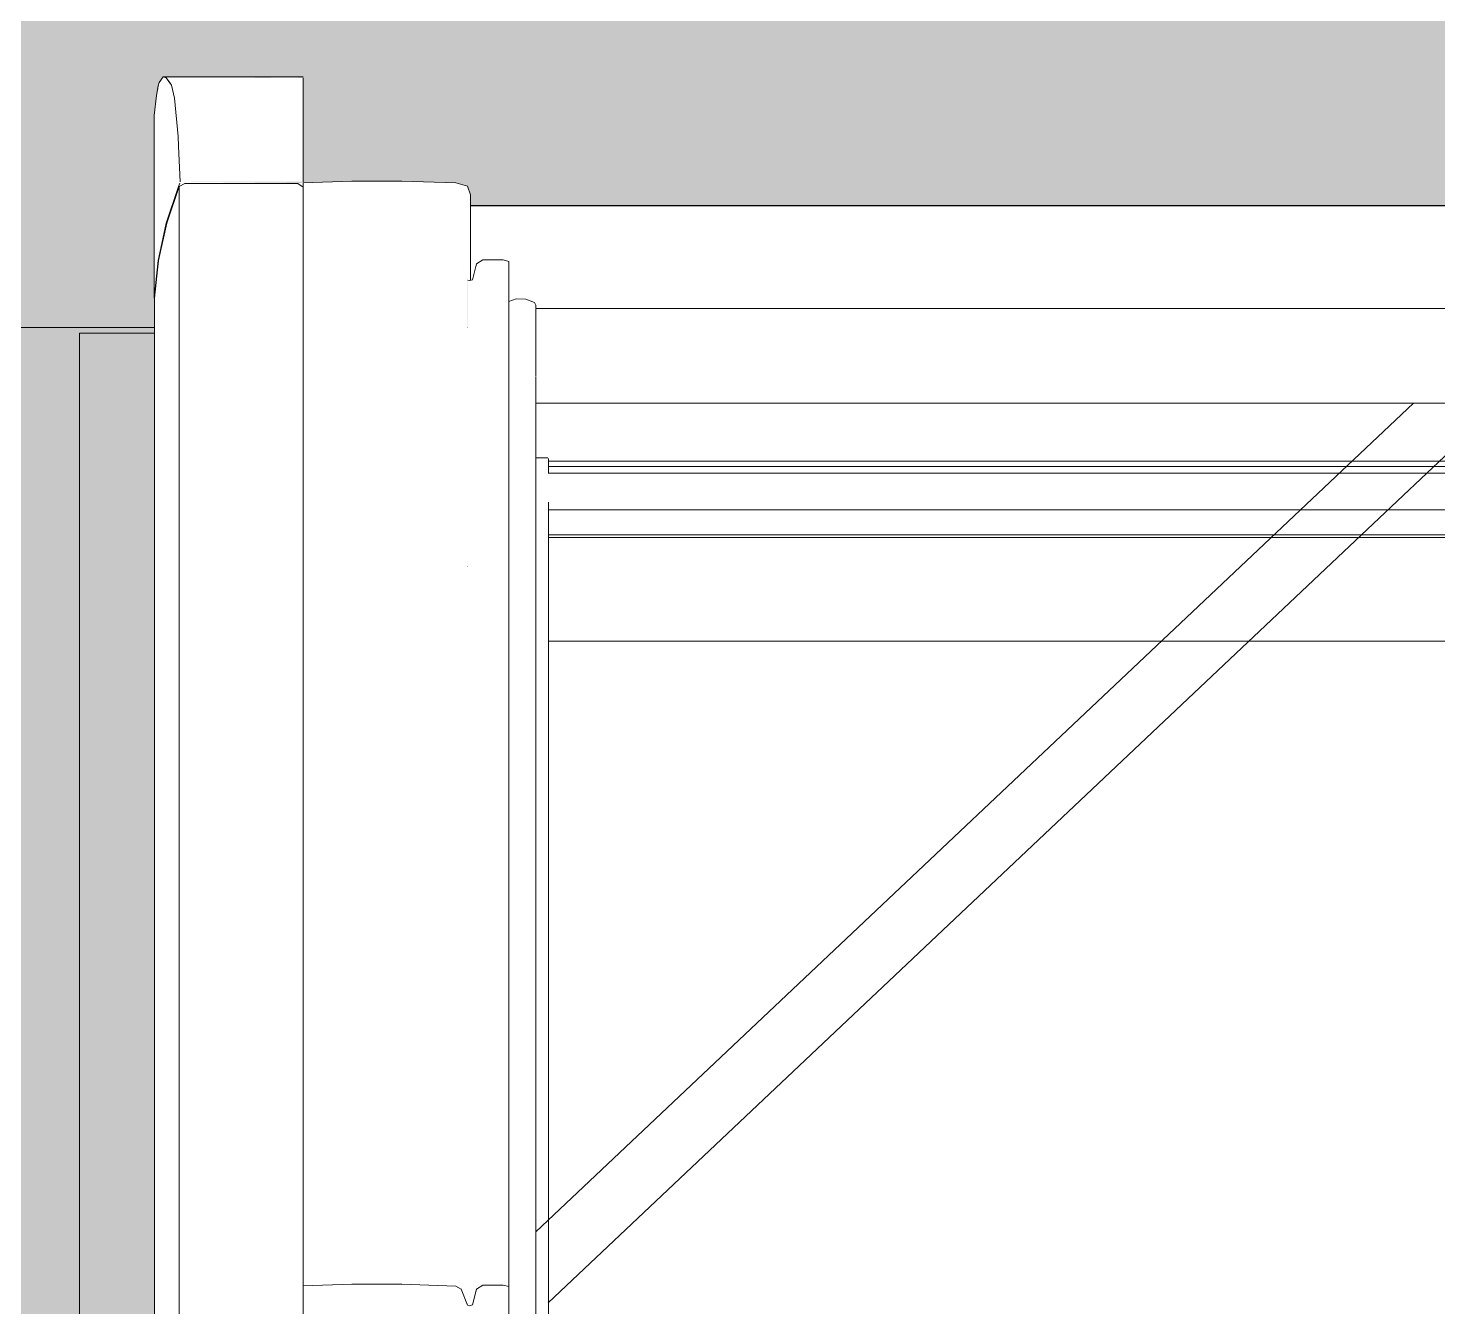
# Model space of a CAD drawing. Header units: metres. Extents: x -3 to 171, y -23 to 41.
# Drawn here: x 3.7502 to 4.2089, y -2.5162 to -2.1001 of the extents above; entities that cross this region are included whole.
import ezdxf

# ---------------------------------------------------------------- set-up
doc = ezdxf.new("R2010")
doc.units = ezdxf.units.M
doc.header["$MEASUREMENT"] = 0
doc.set_wipeout_variables(frame=1)
doc.linetypes.add('Punkt 1_1', pattern=[0.075, 0.025, -0.05])
doc.linetypes.add('Wipeout_Contour', pattern=[1, 0, -1])
for name, color, linetype in [('6._Dach PP STG1_1_325 Dachfenster', 7, 'Continuous'), ('6._Dach PP STG1_1_330 Dachaufbau', 7, 'Continuous'), ('6._Dach PP STG1_1_950 Polierplan Bemaßung', 7, 'Continuous')]:
    doc.layers.add(name, color=color, linetype=linetype)

msp = doc.modelspace()

# ---------------------------------------------------------------- linework, layer by layer
at = {"layer": '6._Dach PP STG1_1_325 Dachfenster', "color": 7, "linetype": 'Continuous', "lineweight": 13, "ltscale": 1000, "true_color": 0xf4f4f4, "flags": 128}
for points in [[(3.76685, -2.19932), (3.79135, -2.19932)], [(3.76685, -4.55782), (3.76685, -2.19932)], [(4.51415, -2.31926), (3.91955, -2.31926)], [(3.91955, -2.3636), (4.51415, -2.3636)]]:
    msp.add_lwpolyline(points, dxfattribs=at)
at = {"layer": '6._Dach PP STG1_1_950 Polierplan Bemaßung', "color": 3, "linetype": 'Punkt 1_1', "lineweight": 0, "ltscale": 1000}
msp.add_line((2.05285, -2.1975), (22.9775, -2.1975), dxfattribs=at)

# ---------------------------------------------------------------- next in the draw order: wipeouts: each hides what was drawn before it
at = {"color": 254, "linetype": 'Wipeout_Contour', "lineweight": 0, "ltscale": 20.895429}
msp.add_wipeout([(3.805, -2.1975), (3.805, -2.22224), (5.505, -2.22224), (5.505, -2.1975)], dxfattribs=at).dxf.layer = '6._Dach PP STG1_1_330 Dachaufbau'

# ---------------------------------------------------------------- next in the draw order: hatches: boundary and pattern name
at = {"layer": '6._Dach PP STG1_1_330 Dachaufbau', "linetype": 'Continuous', "lineweight": 0, "true_color": 0x000000}
h = msp.add_hatch(color=18, dxfattribs=at)
h.paths.add_polyline_path([(3.445, -0.4), (3.755, -0.4), (3.755, 0.07), (2.8, 0.07), (2.8, -0.77152), (1.05, -0.77152), (1.05, 0.07), (-0.00106, 0.07), (0.01606, -4.6), (6.325, -4.6), (6.325, -0.82361), (3.445, -0.82361)])
h.paths.add_polyline_path([(3.805, -2.1975), (5.505, -2.1975), (5.505, -3.79873), (3.805, -3.79873)], flags=0)
h.paths.add_polyline_path([(1.075, -3.79873), (1.075, -2.1975), (2.775, -2.1975), (2.775, -3.79873)], flags=0)

# ---------------------------------------------------------------- next in the draw order: linework, layer by layer
at = {"layer": '6._Dach PP STG1_1_330 Dachaufbau', "color": 7, "linetype": 'Continuous', "lineweight": 18, "ltscale": 1000, "flags": 128}
msp.add_lwpolyline([(5.505, -2.1975), (3.805, -2.1975)], dxfattribs=at)

# ---------------------------------------------------------------- next in the draw order: wipeouts: each hides what was drawn before it
at = {"color": 254, "linetype": 'Wipeout_Contour', "lineweight": 0, "ltscale": 21.564677}
msp.add_wipeout([(3.79192, -2.12203), (3.79115, -2.12852), (3.79115, -2.18793), (3.79245, -2.17569), (3.79245, -2.11886)], dxfattribs=at).dxf.layer = '6._Dach PP STG1_1_325 Dachfenster'
at = {"color": 254, "linetype": 'Wipeout_Contour', "lineweight": 0, "ltscale": 13.829748}
msp.add_wipeout([(3.79915, -2.13852), (3.79915, -2.15157), (3.79958, -2.15046)], dxfattribs=at).dxf.layer = '6._Dach PP STG1_1_325 Dachfenster'
at = {"color": 254, "linetype": 'Wipeout_Contour', "lineweight": 0, "ltscale": 19.185869}
msp.add_wipeout([(3.91535, -2.19156), (3.91535, -2.20216), (4.51835, -2.20216), (4.51835, -2.19156)], dxfattribs=at).dxf.layer = '6._Dach PP STG1_1_325 Dachfenster'
at = {"color": 254, "linetype": 'Wipeout_Contour', "lineweight": 0, "ltscale": 28.762196}
msp.add_wipeout([(3.91535, -2.2132), (3.91545, -2.21425), (4.51825, -2.21425), (4.51825, -2.21347), (4.51835, -2.21235), (3.91535, -2.21235)], dxfattribs=at).dxf.layer = '6._Dach PP STG1_1_325 Dachfenster'
at = {"color": 254, "linetype": 'Wipeout_Contour', "lineweight": 0, "ltscale": 18.708156}
msp.add_wipeout([(3.85555, -2.50891), (3.83965, -2.50942), (3.83965, -2.69331), (3.85555, -2.69331)], dxfattribs=at).dxf.layer = '6._Dach PP STG1_1_325 Dachfenster'
at = {"color": 254, "linetype": 'Wipeout_Contour', "lineweight": 0, "ltscale": 18.871297}
msp.add_wipeout([(3.89115, -2.51053), (3.89115, -2.69331), (3.89315, -2.69331), (3.89315, -2.51569)], dxfattribs=at).dxf.layer = '6._Dach PP STG1_1_325 Dachfenster'
at = {"color": 254, "linetype": 'Wipeout_Contour', "lineweight": 0, "ltscale": 20.995617}
msp.add_wipeout([(3.805, -2.2576), (3.805, -2.27528), (5.505, -2.27528), (5.505, -2.2576)], dxfattribs=at).dxf.layer = '6._Dach PP STG1_1_330 Dachaufbau'

# ---------------------------------------------------------------- next in the draw order: linework, layer by layer
at = {"layer": '6._Dach PP STG1_1_330 Dachaufbau', "color": 7, "linetype": 'Continuous', "lineweight": 18, "ltscale": 1000, "flags": 128}
msp.add_lwpolyline([(3.805, -2.27528), (5.505, -2.27528)], dxfattribs=at)

# ---------------------------------------------------------------- next in the draw order: wipeouts: each hides what was drawn before it
at = {"color": 254, "linetype": 'Wipeout_Contour', "lineweight": 0, "ltscale": 25.913303}
msp.add_wipeout([(3.79285, -2.11774), (3.79245, -2.11886), (3.79245, -2.17569), (3.79515, -2.16352), (3.79515, -2.11619), (3.79416, -2.11589)], dxfattribs=at).dxf.layer = '6._Dach PP STG1_1_325 Dachfenster'
at = {"color": 254, "linetype": 'Wipeout_Contour', "lineweight": 0, "ltscale": 19.199157}
msp.add_wipeout([(3.91535, -2.20648), (4.51835, -2.20648), (4.51835, -2.20216), (3.91535, -2.20216)], dxfattribs=at).dxf.layer = '6._Dach PP STG1_1_325 Dachfenster'
at = {"color": 254, "linetype": 'Wipeout_Contour', "lineweight": 0, "ltscale": 19.21831}
msp.add_wipeout([(3.91545, -2.21425), (3.91545, -2.21531), (4.51825, -2.21531), (4.51825, -2.21425)], dxfattribs=at).dxf.layer = '6._Dach PP STG1_1_325 Dachfenster'
at = {"color": 254, "linetype": 'Wipeout_Contour', "lineweight": 0, "ltscale": 18.81731}
msp.add_wipeout([(3.88935, -2.50947), (3.87175, -2.50891), (3.87175, -2.69331), (3.88935, -2.69331)], dxfattribs=at).dxf.layer = '6._Dach PP STG1_1_325 Dachfenster'
at = {"color": 254, "linetype": 'Wipeout_Contour', "lineweight": 0, "ltscale": 18.866717}
msp.add_wipeout([(3.89395, -2.51591), (3.89395, -2.69331), (3.89475, -2.69331), (3.89475, -2.51562)], dxfattribs=at).dxf.layer = '6._Dach PP STG1_1_325 Dachfenster'
at = {"color": 254, "linetype": 'Wipeout_Contour', "lineweight": 0, "ltscale": 20.949564}
msp.add_wipeout([(3.805, -2.22224), (3.805, -2.2576), (5.505, -2.2576), (5.505, -2.22224)], dxfattribs=at).dxf.layer = '6._Dach PP STG1_1_330 Dachaufbau'

# ---------------------------------------------------------------- next in the draw order: linework, layer by layer
at = {"layer": '6._Dach PP STG1_1_330 Dachaufbau', "color": 7, "linetype": 'Continuous', "lineweight": 18, "ltscale": 1000, "flags": 128}
msp.add_lwpolyline([(3.805, -2.1975), (3.805, -3.79873)], dxfattribs=at)

# ---------------------------------------------------------------- next in the draw order: wipeouts: each hides what was drawn before it
at = {"color": 254, "linetype": 'Wipeout_Contour', "lineweight": 0, "ltscale": 34.315709}
msp.add_wipeout([(3.79515, -2.11619), (3.79515, -2.16352), (3.79915, -2.15157), (3.79915, -2.13852), (3.79903, -2.13533), (3.79782, -2.1228), (3.79686, -2.11859), (3.79545, -2.11624)], dxfattribs=at).dxf.layer = '6._Dach PP STG1_1_325 Dachfenster'
at = {"color": 254, "linetype": 'Wipeout_Contour', "lineweight": 0, "ltscale": 19.207881}
msp.add_wipeout([(3.91535, -2.20648), (3.91535, -2.2115), (4.51835, -2.2115), (4.51835, -2.20648)], dxfattribs=at).dxf.layer = '6._Dach PP STG1_1_325 Dachfenster'
at = {"color": 254, "linetype": 'Wipeout_Contour', "lineweight": 0, "ltscale": 19.219854}
msp.add_wipeout([(3.91545, -2.21531), (3.91545, -2.21595), (4.51825, -2.21595), (4.51825, -2.21531)], dxfattribs=at).dxf.layer = '6._Dach PP STG1_1_325 Dachfenster'
at = {"color": 254, "linetype": 'Wipeout_Contour', "lineweight": 0, "ltscale": 19.229514}
msp.add_wipeout([(3.91545, -2.21934), (3.91545, -2.2221), (4.51825, -2.2221), (4.51825, -2.21934)], dxfattribs=at).dxf.layer = '6._Dach PP STG1_1_325 Dachfenster'
at = {"color": 254, "linetype": 'Wipeout_Contour', "lineweight": 0, "ltscale": 18.759559}
msp.add_wipeout([(3.85555, -2.50891), (3.85555, -2.69331), (3.87175, -2.69331), (3.87175, -2.50891)], dxfattribs=at).dxf.layer = '6._Dach PP STG1_1_325 Dachfenster'
at = {"color": 254, "linetype": 'Wipeout_Contour', "lineweight": 0, "ltscale": 18.84999}
msp.add_wipeout([(3.88935, -2.50947), (3.88935, -2.69331), (3.89115, -2.69331), (3.89115, -2.51053)], dxfattribs=at).dxf.layer = '6._Dach PP STG1_1_325 Dachfenster'

# ---------------------------------------------------------------- next in the draw order: wipeouts: each hides what was drawn before it
at = {"color": 254, "linetype": 'Wipeout_Contour', "lineweight": 0, "ltscale": 13.763898}
msp.add_wipeout([(3.79416, -2.11589), (3.79515, -2.11619), (3.83965, -2.11624)], dxfattribs=at).dxf.layer = '6._Dach PP STG1_1_325 Dachfenster'
at = {"color": 254, "linetype": 'Wipeout_Contour', "lineweight": 0, "ltscale": 17.571061}
msp.add_wipeout([(3.79686, -2.11859), (3.79782, -2.1228), (3.83965, -2.1228), (3.83965, -2.11859)], dxfattribs=at).dxf.layer = '6._Dach PP STG1_1_325 Dachfenster'
at = {"color": 254, "linetype": 'Wipeout_Contour', "lineweight": 0, "ltscale": 18.170829}
msp.add_wipeout([(3.83965, -2.50942), (3.85555, -2.50891), (3.85555, -2.17519), (3.83965, -2.1757)], dxfattribs=at).dxf.layer = '6._Dach PP STG1_1_325 Dachfenster'
at = {"color": 254, "linetype": 'Wipeout_Contour', "lineweight": 0, "ltscale": 19.212986}
msp.add_wipeout([(3.91535, -2.2115), (3.91535, -2.21235), (4.51835, -2.21235), (4.51835, -2.2115)], dxfattribs=at).dxf.layer = '6._Dach PP STG1_1_325 Dachfenster'
at = {"color": 254, "linetype": 'Wipeout_Contour', "lineweight": 0, "ltscale": 19.224429}
msp.add_wipeout([(3.91545, -2.21934), (4.51825, -2.21934), (4.51825, -2.21666), (3.91545, -2.21666)], dxfattribs=at).dxf.layer = '6._Dach PP STG1_1_325 Dachfenster'
at = {"color": 254, "linetype": 'Wipeout_Contour', "lineweight": 0, "ltscale": 14.860203}
msp.add_wipeout([(3.91545, -2.22217), (4.51825, -2.22217), (3.91545, -2.2221)], dxfattribs=at).dxf.layer = '6._Dach PP STG1_1_325 Dachfenster'
at = {"color": 254, "linetype": 'Wipeout_Contour', "lineweight": 0, "ltscale": 18.864058}
msp.add_wipeout([(3.89315, -2.51569), (3.89315, -2.69331), (3.89395, -2.69331), (3.89395, -2.51591)], dxfattribs=at).dxf.layer = '6._Dach PP STG1_1_325 Dachfenster'

# ---------------------------------------------------------------- next in the draw order: wipeouts: each hides what was drawn before it
at = {"color": 254, "linetype": 'Wipeout_Contour', "lineweight": 0, "ltscale": 17.554641}
msp.add_wipeout([(3.83965, -2.11624), (3.79545, -2.11624), (3.79686, -2.11859), (3.83965, -2.11859)], dxfattribs=at).dxf.layer = '6._Dach PP STG1_1_325 Dachfenster'
at = {"color": 254, "linetype": 'Wipeout_Contour', "lineweight": 0, "ltscale": 17.584329}
msp.add_wipeout([(3.79782, -2.1228), (3.79903, -2.13533), (3.83965, -2.13533), (3.83965, -2.1228)], dxfattribs=at).dxf.layer = '6._Dach PP STG1_1_325 Dachfenster'
at = {"color": 254, "linetype": 'Wipeout_Contour', "lineweight": 0, "ltscale": 19.221111}
msp.add_wipeout([(3.91545, -2.21595), (3.91545, -2.21666), (4.51825, -2.21666), (4.51825, -2.21595)], dxfattribs=at).dxf.layer = '6._Dach PP STG1_1_325 Dachfenster'
at = {"color": 254, "linetype": 'Wipeout_Contour', "lineweight": 0, "ltscale": 18.879069}
msp.add_wipeout([(3.89475, -2.51562), (3.89475, -2.69331), (3.89605, -2.69331), (3.89605, -2.51046)], dxfattribs=at).dxf.layer = '6._Dach PP STG1_1_325 Dachfenster'

# ---------------------------------------------------------------- next in the draw order: linework, layer by layer
at = {"layer": '6._Dach PP STG1_1_325 Dachfenster', "color": 7, "linetype": 'Continuous', "lineweight": 13, "ltscale": 1000, "flags": 128}
msp.add_lwpolyline([(3.79416, -2.11589), (3.83965, -2.11589)], dxfattribs=at)

# ---------------------------------------------------------------- next in the draw order: wipeouts: each hides what was drawn before it
at = {"color": 254, "linetype": 'Wipeout_Contour', "lineweight": 0, "ltscale": 18.328119}
msp.add_wipeout([(3.89315, -2.18197), (3.89115, -2.17681), (3.89115, -2.51053), (3.89315, -2.51569)], dxfattribs=at).dxf.layer = '6._Dach PP STG1_1_325 Dachfenster'
at = {"color": 254, "linetype": 'Wipeout_Contour', "lineweight": 0, "ltscale": 18.872382}
msp.add_wipeout([(3.89605, -2.51046), (3.89605, -2.69331), (3.89815, -2.69331), (3.89815, -2.50919)], dxfattribs=at).dxf.layer = '6._Dach PP STG1_1_325 Dachfenster'

# ---------------------------------------------------------------- next in the draw order: wipeouts: each hides what was drawn before it
at = {"color": 254, "linetype": 'Wipeout_Contour', "lineweight": 0, "ltscale": 18.283016}
msp.add_wipeout([(3.87175, -2.17519), (3.87175, -2.50891), (3.88935, -2.50947), (3.88935, -2.17575)], dxfattribs=at).dxf.layer = '6._Dach PP STG1_1_325 Dachfenster'
at = {"color": 254, "linetype": 'Wipeout_Contour', "lineweight": 0, "ltscale": 18.341653}
msp.add_wipeout([(3.89395, -2.18222), (3.89395, -2.51591), (3.89475, -2.51562), (3.89475, -2.18194)], dxfattribs=at).dxf.layer = '6._Dach PP STG1_1_325 Dachfenster'
at = {"color": 254, "linetype": 'Wipeout_Contour', "lineweight": 0, "ltscale": 18.883601}
msp.add_wipeout([(3.89815, -2.50919), (3.89815, -2.69331), (3.90475, -2.69331), (3.90475, -2.50919)], dxfattribs=at).dxf.layer = '6._Dach PP STG1_1_325 Dachfenster'

# ---------------------------------------------------------------- next in the draw order: wipeouts: each hides what was drawn before it
at = {"color": 254, "linetype": 'Wipeout_Contour', "lineweight": 0, "ltscale": 18.225092}
msp.add_wipeout([(3.85555, -2.17519), (3.85555, -2.50891), (3.87175, -2.50891), (3.87175, -2.17519)], dxfattribs=at).dxf.layer = '6._Dach PP STG1_1_325 Dachfenster'
at = {"color": 254, "linetype": 'Wipeout_Contour', "lineweight": 0, "ltscale": 18.31599}
msp.add_wipeout([(3.88935, -2.50947), (3.89115, -2.51053), (3.89115, -2.17681), (3.88935, -2.17575)], dxfattribs=at).dxf.layer = '6._Dach PP STG1_1_325 Dachfenster'
at = {"color": 254, "linetype": 'Wipeout_Contour', "lineweight": 0, "ltscale": 18.898848}
msp.add_wipeout([(3.90475, -2.50919), (3.90475, -2.69331), (3.90665, -2.69331), (3.90665, -2.50968)], dxfattribs=at).dxf.layer = '6._Dach PP STG1_1_325 Dachfenster'

# ---------------------------------------------------------------- next in the draw order: wipeouts: each hides what was drawn before it
at = {"color": 254, "linetype": 'Wipeout_Contour', "lineweight": 0, "ltscale": 17.767024}
msp.add_wipeout([(3.83965, -2.15039), (3.83965, -2.1757), (3.85555, -2.17519), (3.85555, -2.14987)], dxfattribs=at).dxf.layer = '6._Dach PP STG1_1_325 Dachfenster'
at = {"color": 254, "linetype": 'Wipeout_Contour', "lineweight": 0, "ltscale": 18.222818}
msp.add_wipeout([(3.89315, -2.51569), (3.89395, -2.51591), (3.89395, -2.18222), (3.89325, -2.18204)], dxfattribs=at).dxf.layer = '6._Dach PP STG1_1_325 Dachfenster'

# ---------------------------------------------------------------- next in the draw order: linework, layer by layer
at = {"layer": '6._Dach PP STG1_1_325 Dachfenster', "color": 7, "linetype": 'Continuous', "lineweight": 13, "ltscale": 1000, "flags": 128}
msp.add_lwpolyline([(3.89115, -2.51053), (3.88935, -2.50947)], dxfattribs=at)

# ---------------------------------------------------------------- next in the draw order: wipeouts: each hides what was drawn before it
at = {"color": 254, "linetype": 'Wipeout_Contour', "lineweight": 0, "ltscale": 22.304183}
msp.add_wipeout([(3.79903, -2.13533), (3.79915, -2.13852), (3.79966, -2.15004), (3.83965, -2.15004), (3.83965, -2.13533)], dxfattribs=at).dxf.layer = '6._Dach PP STG1_1_325 Dachfenster'
at = {"color": 254, "linetype": 'Wipeout_Contour', "lineweight": 0, "ltscale": 17.827416}
msp.add_wipeout([(3.85555, -2.17519), (3.87175, -2.17519), (3.87175, -2.14987), (3.85555, -2.14987)], dxfattribs=at).dxf.layer = '6._Dach PP STG1_1_325 Dachfenster'
at = {"color": 254, "linetype": 'Wipeout_Contour', "lineweight": 0, "ltscale": 18.336106}
msp.add_wipeout([(3.89475, -2.18194), (3.89475, -2.51562), (3.89605, -2.51046), (3.89605, -2.17678)], dxfattribs=at).dxf.layer = '6._Dach PP STG1_1_325 Dachfenster'

# ---------------------------------------------------------------- next in the draw order: linework, layer by layer
at = {"layer": '6._Dach PP STG1_1_325 Dachfenster', "color": 7, "linetype": 'Continuous', "lineweight": 13, "ltscale": 1000, "flags": 128}
for points in [[(3.89315, -2.51569), (3.89115, -2.51053)], [(3.89395, -2.51591), (3.89315, -2.51569)], [(3.89475, -2.51562), (3.89395, -2.51591)]]:
    msp.add_lwpolyline(points, dxfattribs=at)

# ---------------------------------------------------------------- next in the draw order: wipeouts: each hides what was drawn before it
at = {"color": 254, "linetype": 'Wipeout_Contour', "lineweight": 0, "ltscale": 53.139337}
msp.add_wipeout([(3.79115, -2.18793), (3.79265, -2.17569), (3.79535, -2.16352), (3.79935, -2.15157), (3.80115, -2.15061), (3.83795, -2.15061), (3.83965, -2.15186), (3.83965, -2.15046), (3.79958, -2.15046), (3.79915, -2.15157), (3.79515, -2.16352), (3.79245, -2.17569)], dxfattribs=at).dxf.layer = '6._Dach PP STG1_1_325 Dachfenster'
at = {"color": 254, "linetype": 'Wipeout_Contour', "lineweight": 0, "ltscale": 18.338233}
msp.add_wipeout([(3.89815, -2.1755), (3.89605, -2.17678), (3.89605, -2.51046), (3.89815, -2.50919)], dxfattribs=at).dxf.layer = '6._Dach PP STG1_1_325 Dachfenster'

# ---------------------------------------------------------------- next in the draw order: wipeouts: each hides what was drawn before it
at = {"color": 254, "linetype": 'Wipeout_Contour', "lineweight": 0, "ltscale": 13.923935}
msp.add_wipeout([(3.79958, -2.15046), (3.83965, -2.15046), (3.79966, -2.15004)], dxfattribs=at).dxf.layer = '6._Dach PP STG1_1_325 Dachfenster'
at = {"color": 254, "linetype": 'Wipeout_Contour', "lineweight": 0, "ltscale": 17.539782}
msp.add_wipeout([(3.89315, -2.1515), (3.89115, -2.17681), (3.89315, -2.1819), (3.89415, -2.15426)], dxfattribs=at).dxf.layer = '6._Dach PP STG1_1_325 Dachfenster'
at = {"color": 254, "linetype": 'Wipeout_Contour', "lineweight": 0, "ltscale": 23.006705}
msp.add_wipeout([(3.79135, -2.18793), (3.79135, -2.75824), (3.79245, -2.74788), (3.79265, -2.74698), (3.79265, -2.17569)], dxfattribs=at).dxf.layer = '6._Dach PP STG1_1_325 Dachfenster'
at = {"color": 254, "linetype": 'Wipeout_Contour', "lineweight": 0, "ltscale": 18.353132}
msp.add_wipeout([(3.90475, -2.1755), (3.89815, -2.1755), (3.89815, -2.50919), (3.90475, -2.50919)], dxfattribs=at).dxf.layer = '6._Dach PP STG1_1_325 Dachfenster'

# ---------------------------------------------------------------- next in the draw order: linework, layer by layer
at = {"layer": '6._Dach PP STG1_1_325 Dachfenster', "color": 7, "linetype": 'Continuous', "lineweight": 13, "ltscale": 1000, "flags": 128}
for points in [[(3.89605, -2.51046), (3.89475, -2.51562)], [(3.89815, -2.50919), (3.89605, -2.51046)]]:
    msp.add_lwpolyline(points, dxfattribs=at)

# ---------------------------------------------------------------- next in the draw order: wipeouts: each hides what was drawn before it
at = {"color": 254, "linetype": 'Wipeout_Contour', "lineweight": 0, "ltscale": 13.635432}
msp.add_wipeout([(3.89315, -2.1515), (3.88935, -2.17575), (3.89115, -2.17681)], dxfattribs=at).dxf.layer = '6._Dach PP STG1_1_325 Dachfenster'
at = {"color": 254, "linetype": 'Wipeout_Contour', "lineweight": 0, "ltscale": 22.921876}
msp.add_wipeout([(3.79265, -2.17569), (3.79265, -2.74698), (3.79515, -2.73571), (3.79535, -2.73511), (3.79535, -2.16352)], dxfattribs=at).dxf.layer = '6._Dach PP STG1_1_325 Dachfenster'
at = {"color": 254, "linetype": 'Wipeout_Contour', "lineweight": 0, "ltscale": 18.367253}
msp.add_wipeout([(3.90475, -2.1755), (3.90475, -2.50919), (3.90665, -2.50968), (3.90665, -2.176)], dxfattribs=at).dxf.layer = '6._Dach PP STG1_1_325 Dachfenster'

# ---------------------------------------------------------------- next in the draw order: linework, layer by layer
at = {"layer": '6._Dach PP STG1_1_325 Dachfenster', "color": 7, "linetype": 'Continuous', "lineweight": 13, "ltscale": 1000, "flags": 128}
for points in [[(3.79115, -2.12852), (3.79115, -2.18793)], [(3.79135, -2.18793), (3.79135, -2.75824)]]:
    msp.add_lwpolyline(points, dxfattribs=at)

# ---------------------------------------------------------------- next in the draw order: wipeouts: each hides what was drawn before it
at = {"color": 254, "linetype": 'Wipeout_Contour', "lineweight": 0, "ltscale": 17.885074}
msp.add_wipeout([(3.88935, -2.15044), (3.87175, -2.14987), (3.87175, -2.17519), (3.88935, -2.17575)], dxfattribs=at).dxf.layer = '6._Dach PP STG1_1_325 Dachfenster'
at = {"color": 254, "linetype": 'Wipeout_Contour', "lineweight": 0, "ltscale": 22.884435}
msp.add_wipeout([(3.79535, -2.73511), (3.79915, -2.72376), (3.79935, -2.72323), (3.79935, -2.15157), (3.79535, -2.16352)], dxfattribs=at).dxf.layer = '6._Dach PP STG1_1_325 Dachfenster'
at = {"color": 254, "linetype": 'Wipeout_Contour', "lineweight": 0, "ltscale": 13.399434}
msp.add_wipeout([(3.89415, -2.15426), (3.89315, -2.1819), (3.89395, -2.18222)], dxfattribs=at).dxf.layer = '6._Dach PP STG1_1_325 Dachfenster'
at = {"color": 254, "linetype": 'Wipeout_Contour', "lineweight": 0, "ltscale": 67.459716}
msp.add_wipeout([(4.52705, -2.18441), (3.90665, -2.18441), (3.90665, -2.18898), (3.90905, -2.18816), (3.91215, -2.18823), (3.91495, -2.18936), (3.91545, -2.19021), (3.91545, -2.19134), (4.51825, -2.19134), (4.51825, -2.19021), (4.51875, -2.18936), (4.52155, -2.18823), (4.52465, -2.18816), (4.52705, -2.18898)], dxfattribs=at).dxf.layer = '6._Dach PP STG1_1_325 Dachfenster'

# ---------------------------------------------------------------- next in the draw order: wipeouts: each hides what was drawn before it
at = {"color": 254, "linetype": 'Wipeout_Contour', "lineweight": 0, "ltscale": 23.51193}
msp.add_wipeout([(3.80115, -2.15061), (3.79935, -2.15157), (3.79935, -2.72323), (3.7996, -2.72258), (3.80115, -2.72249)], dxfattribs=at).dxf.layer = '6._Dach PP STG1_1_325 Dachfenster'
at = {"color": 254, "linetype": 'Wipeout_Contour', "lineweight": 0, "ltscale": 13.620561}
msp.add_wipeout([(3.88935, -2.15044), (3.88935, -2.17575), (3.89315, -2.1515)], dxfattribs=at).dxf.layer = '6._Dach PP STG1_1_325 Dachfenster'
at = {"color": 254, "linetype": 'Wipeout_Contour', "lineweight": 0, "ltscale": 18.606987}
msp.add_wipeout([(3.90665, -2.18898), (3.90665, -2.69331), (3.90905, -2.69331), (3.90905, -2.18816)], dxfattribs=at).dxf.layer = '6._Dach PP STG1_1_325 Dachfenster'
at = {"color": 254, "linetype": 'Wipeout_Contour', "lineweight": 0, "ltscale": 14.815182}
msp.add_wipeout([(3.91535, -2.19156), (4.51835, -2.19156), (3.91535, -2.19134)], dxfattribs=at).dxf.layer = '6._Dach PP STG1_1_325 Dachfenster'

# ---------------------------------------------------------------- next in the draw order: linework, layer by layer
at = {"layer": '6._Dach PP STG1_1_325 Dachfenster', "color": 7, "linetype": 'Continuous', "lineweight": 13, "ltscale": 1000, "flags": 128}
for points in [[(3.89415, -2.15426), (3.89315, -2.1515)], [(3.90665, -2.50968), (3.90475, -2.50919), (3.89815, -2.50919)]]:
    msp.add_lwpolyline(points, dxfattribs=at)

# ---------------------------------------------------------------- next in the draw order: wipeouts: each hides what was drawn before it
at = {"color": 254, "linetype": 'Wipeout_Contour', "lineweight": 0, "ltscale": 18.317075}
msp.add_wipeout([(3.80115, -2.72249), (3.83795, -2.72249), (3.83795, -2.15061), (3.80115, -2.15061)], dxfattribs=at).dxf.layer = '6._Dach PP STG1_1_325 Dachfenster'
at = {"color": 254, "linetype": 'Wipeout_Contour', "lineweight": 0, "ltscale": 19.130181}
msp.add_wipeout([(3.89415, -2.16985), (4.53955, -2.16985), (4.53955, -2.1579), (3.89415, -2.1579)], dxfattribs=at).dxf.layer = '6._Dach PP STG1_1_325 Dachfenster'
at = {"color": 254, "linetype": 'Wipeout_Contour', "lineweight": 0, "ltscale": 18.615447}
msp.add_wipeout([(3.90905, -2.18816), (3.90905, -2.69331), (3.91215, -2.69331), (3.91215, -2.18823)], dxfattribs=at).dxf.layer = '6._Dach PP STG1_1_325 Dachfenster'
at = {"color": 254, "linetype": 'Wipeout_Contour', "lineweight": 0, "ltscale": 21.796722}
msp.add_wipeout([(3.91495, -2.18936), (3.91495, -2.69331), (3.91545, -2.21347), (3.91535, -2.19134), (3.91545, -2.19021)], dxfattribs=at).dxf.layer = '6._Dach PP STG1_1_325 Dachfenster'

# ---------------------------------------------------------------- next in the draw order: linework, layer by layer
at = {"layer": '6._Dach PP STG1_1_325 Dachfenster', "color": 7, "linetype": 'Continuous', "lineweight": 13, "ltscale": 1000, "flags": 128}
for points in [[(3.79115, -2.12852), (3.79192, -2.12203), (3.79245, -2.11886), (3.79285, -2.11774), (3.79416, -2.11589), (3.79515, -2.11619), (3.79686, -2.11859), (3.79782, -2.1228), (3.79903, -2.13533), (3.79915, -2.13852), (3.79966, -2.15004)], [(3.79958, -2.15046), (3.79915, -2.15157), (3.79515, -2.16352), (3.79245, -2.17569), (3.79115, -2.18793)], [(3.79935, -2.15157), (3.80115, -2.15061)], [(3.79135, -2.18793), (3.79265, -2.17569), (3.79535, -2.16352), (3.79935, -2.15157)], [(3.79935, -2.15157), (3.79935, -2.72323)], [(3.89415, -2.15783), (4.53955, -2.15783)], [(3.90905, -2.18816), (3.90665, -2.18898)]]:
    msp.add_lwpolyline(points, dxfattribs=at)

# ---------------------------------------------------------------- next in the draw order: wipeouts: each hides what was drawn before it
at = {"color": 254, "linetype": 'Wipeout_Contour', "lineweight": 0, "ltscale": 18.379515}
msp.add_wipeout([(3.83795, -2.15061), (3.83795, -2.72249), (3.83965, -2.72249), (3.83965, -2.15186)], dxfattribs=at).dxf.layer = '6._Dach PP STG1_1_325 Dachfenster'
at = {"color": 254, "linetype": 'Wipeout_Contour', "lineweight": 0, "ltscale": 76.476663}
msp.add_wipeout([(3.89415, -2.16985), (3.89415, -2.18215), (3.89475, -2.18194), (3.89605, -2.17678), (3.89815, -2.1755), (3.90475, -2.1755), (3.90665, -2.176), (3.90665, -2.18441), (4.52705, -2.18441), (4.52705, -2.176), (4.52895, -2.1755), (4.53555, -2.1755), (4.53765, -2.17678), (4.53895, -2.18194), (4.53955, -2.18215), (4.53955, -2.16985)], dxfattribs=at).dxf.layer = '6._Dach PP STG1_1_325 Dachfenster'
at = {"color": 254, "linetype": 'Wipeout_Contour', "lineweight": 0, "ltscale": 18.626906}
msp.add_wipeout([(3.91215, -2.18823), (3.91215, -2.69331), (3.91495, -2.69331), (3.91495, -2.18936)], dxfattribs=at).dxf.layer = '6._Dach PP STG1_1_325 Dachfenster'

# ---------------------------------------------------------------- next in the draw order: linework, layer by layer
at = {"layer": '6._Dach PP STG1_1_325 Dachfenster', "color": 7, "linetype": 'Continuous', "lineweight": 13, "ltscale": 1000, "flags": 128}
for points in [[(3.83965, -2.15004), (3.83965, -2.13533), (3.83965, -2.1228), (3.83965, -2.11859), (3.83965, -2.11624)], [(3.80115, -2.15061), (3.83795, -2.15061)], [(3.83795, -2.15061), (3.83965, -2.15186)], [(3.89315, -2.1515), (3.88935, -2.15044), (3.87175, -2.14987), (3.85555, -2.14987), (3.83965, -2.15039)], [(3.83965, -2.15186), (3.83965, -2.15046)], [(3.83965, -2.15186), (3.83965, -2.72249)], [(3.89415, -2.18215), (3.89415, -2.15426)], [(3.89475, -2.18194), (3.89605, -2.17678)], [(3.89605, -2.17678), (3.89815, -2.1755)], [(3.89815, -2.1755), (3.90475, -2.1755), (3.90665, -2.176)], [(3.90665, -2.176), (3.90665, -2.50968), (3.90665, -2.69331)], [(3.89325, -2.18204), (3.89395, -2.18222)], [(3.89395, -2.18222), (3.89475, -2.18194)], [(3.91215, -2.18823), (3.90905, -2.18816)], [(3.91495, -2.18936), (3.91215, -2.18823)], [(3.91545, -2.19021), (3.91495, -2.18936)], [(3.91535, -2.19134), (4.51835, -2.19134)], [(3.91535, -2.19156), (3.91535, -2.20216), (3.91535, -2.20648), (3.91535, -2.2115), (3.91535, -2.21235), (3.91535, -2.2132)], [(3.91545, -2.19021), (3.91545, -2.19134)], [(3.88935, -2.50947), (3.87175, -2.50891), (3.85555, -2.50891), (3.83965, -2.50942)]]:
    msp.add_lwpolyline(points, dxfattribs=at)

# ---------------------------------------------------------------- next in the draw order: wipeouts: each hides what was drawn before it
at = {"color": 254, "linetype": 'Wipeout_Contour', "lineweight": 0, "ltscale": 14.147473}
msp.add_wipeout([(3.91545, -2.22217), (3.91545, -2.49183), (4.20098, -2.22217)], dxfattribs=at).dxf.layer = '6._Dach PP STG1_1_325 Dachfenster'

# ---------------------------------------------------------------- next in the draw order: wipeouts: each hides what was drawn before it
at = {"color": 254, "linetype": 'Wipeout_Contour', "lineweight": 0, "ltscale": 39.552354}
msp.add_wipeout([(3.91545, -2.51658), (4.10259, -2.69331), (4.33111, -2.69331), (4.51825, -2.51658), (4.51825, -2.49183), (4.23273, -2.22217), (4.20098, -2.22217), (3.91545, -2.49183)], dxfattribs=at).dxf.layer = '6._Dach PP STG1_1_325 Dachfenster'

# ---------------------------------------------------------------- next in the draw order: linework, layer by layer
at = {"layer": '6._Dach PP STG1_1_325 Dachfenster', "color": 7, "linetype": 'Continuous', "lineweight": 13, "ltscale": 1000, "flags": 128}
for points in [[(3.91545, -2.21347), (3.91545, -2.69331)], [(3.91545, -2.2221), (4.51825, -2.2221)], [(4.20098, -2.22217), (3.91545, -2.49183)], [(3.91545, -2.22217), (4.51825, -2.22217)], [(4.21685, -2.23405), (4.2054, -2.24487), (4.19566, -2.25406), (3.91942, -2.51496)], [(3.91545, -2.23992), (3.91935, -2.23992)], [(3.91955, -2.24013), (3.91955, -2.24487)], [(3.91955, -2.24098), (4.51415, -2.24098)], [(3.91955, -2.24268), (4.51415, -2.24268)], [(3.91942, -2.24487), (4.51429, -2.24487)], [(3.91955, -2.25435), (3.91955, -2.69331)], [(3.91955, -2.25689), (4.51415, -2.25689)], [(3.91955, -2.26502), (4.51415, -2.26502)], [(3.91955, -2.2658), (4.51415, -2.2658)], [(3.91955, -2.29953), (4.51415, -2.29953)]]:
    msp.add_lwpolyline(points, dxfattribs=at)

doc.saveas('drawing.dxf')
